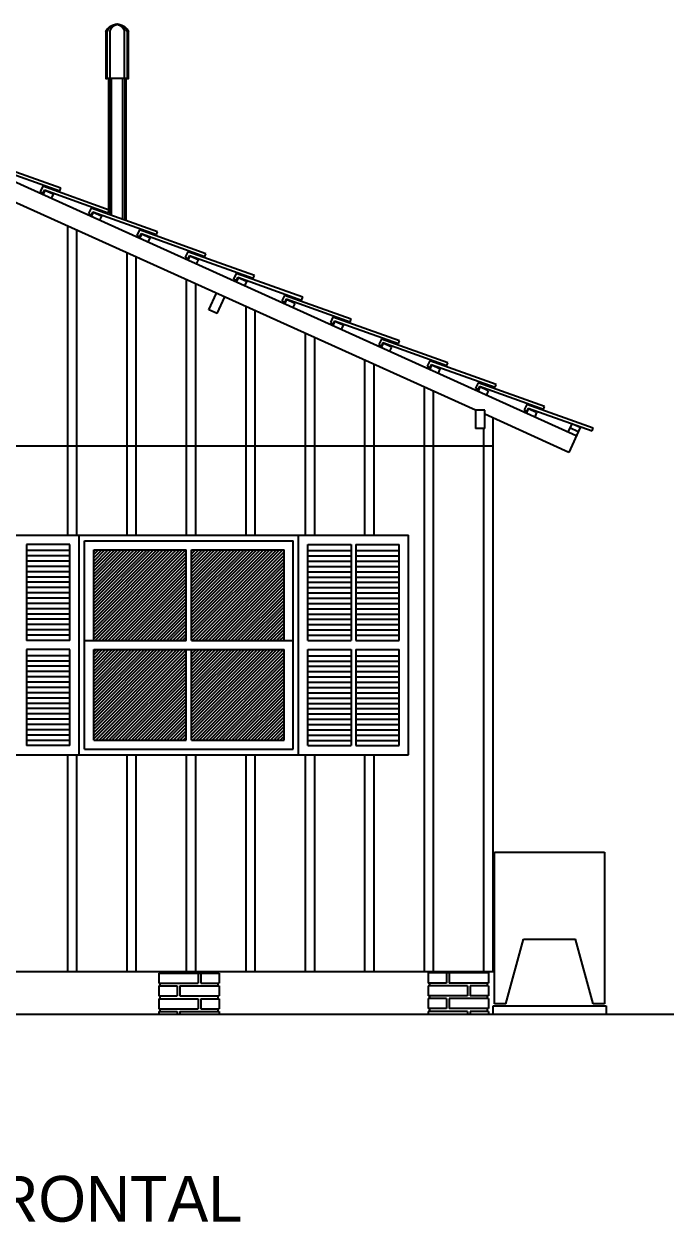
# Model space of a CAD drawing. Extents: x -7 to 295, y -11 to 39.
# Drawn here: x 70.64 to 74.19, y 20.2 to 26.82 of the extents above; entities that cross this region are included whole.
import ezdxf
from ezdxf.enums import TextEntityAlignment as Align

# ---------------------------------------------------------------- set-up
doc = ezdxf.new("R2010")
doc.units = 0
doc.header["$LTSCALE"] = 20
doc.layers.get('0').update_dxf_attribs({"linetype": 'CONTINUOUS'})
for name, color, linetype in [('MADEIRAME', 244, 'CONTINUOUS'), ('PAREDE', 250, 'CONTINUOUS'), ('TELHADO', 1, 'CONTINUOUS'), ('TEXTO', 244, 'CONTINUOUS'), ('VIDROJAN', 252, 'CONTINUOUS'), ('VISTAL', 30, 'CONTINUOUS'), ('VISTAP', 244, 'CONTINUOUS')]:
    doc.layers.add(name, color=color, linetype=linetype)
doc.styles.add('STYLE1', font='txt')

# ---------------------------------------------------------------- blocks, each defined once
blk = doc.blocks.new('*X3')
at = {"color": 0, "linetype": 'CONTINUOUS'}
for p, q in [((19.1282, -4.0826), (19.6139, -3.5969)), ((19.1282, -4.0649), (19.5962, -3.5969)), ((19.1282, -4.0472), (19.5785, -3.5969)), ((19.1282, -4.0295), (19.5608, -3.5969)), ((19.1282, -4.0119), (19.5431, -3.5969)), ((19.1282, -3.9942), (19.5255, -3.5969)), ((19.1282, -3.9765), (19.5078, -3.5969)), ((19.1282, -3.9588), (19.4901, -3.5969)), ((19.1282, -3.9411), (19.4724, -3.5969)), ((19.1282, -3.9235), (19.4548, -3.5969)), ((19.1282, -3.9058), (19.4371, -3.5969)), ((19.1282, -3.8881), (19.4194, -3.5969)), ((19.1282, -3.8704), (19.4017, -3.5969)), ((19.1282, -3.8528), (19.384, -3.5969)), ((19.1282, -3.8351), (19.3664, -3.5969)), ((19.1282, -3.8174), (19.3487, -3.5969)), ((19.1282, -3.7997), (19.331, -3.5969)), ((19.1282, -3.782), (19.3133, -3.5969)), ((19.1282, -3.7644), (19.2957, -3.5969)), ((19.1282, -3.7467), (19.278, -3.5969)), ((19.1282, -3.729), (19.2603, -3.5969)), ((19.1282, -3.7113), (19.2426, -3.5969)), ((19.1282, -3.6937), (19.2249, -3.5969)), ((19.1282, -3.676), (19.2073, -3.5969)), ((19.1282, -3.6583), (19.1896, -3.5969)), ((19.1282, -3.6406), (19.1719, -3.5969)), ((19.1282, -3.6229), (19.1542, -3.5969)), ((19.1282, -3.6053), (19.1366, -3.5969)), ((19.1365, -4.0919), (19.6315, -3.5969)), ((19.1542, -4.0919), (19.6332, -3.6129)), ((19.1719, -4.0919), (19.6332, -3.6306)), ((19.6632, -4.0779), (20.1442, -3.5969)), ((19.6632, -4.0602), (20.1265, -3.5969)), ((19.6632, -4.0425), (20.1088, -3.5969)), ((19.6632, -4.0249), (20.0912, -3.5969)), ((19.6632, -4.0072), (20.0735, -3.5969)), ((19.6632, -3.9895), (20.0558, -3.5969)), ((19.6632, -3.9718), (20.0381, -3.5969)), ((19.6632, -3.9541), (20.0204, -3.5969)), ((19.6632, -3.9365), (20.0028, -3.5969)), ((19.6632, -3.9188), (19.9851, -3.5969)), ((19.6632, -3.9011), (19.9674, -3.5969)), ((19.6632, -3.8834), (19.9497, -3.5969)), ((19.6632, -3.8658), (19.9321, -3.5969)), ((19.6632, -3.8481), (19.9144, -3.5969)), ((19.6632, -3.8304), (19.8967, -3.5969)), ((19.6632, -3.8127), (19.879, -3.5969)), ((19.6632, -3.795), (19.8613, -3.5969)), ((19.6632, -3.7774), (19.8437, -3.5969)), ((19.6632, -3.7597), (19.826, -3.5969)), ((19.6632, -3.742), (19.8083, -3.5969)), ((19.6632, -3.7243), (19.7906, -3.5969)), ((19.6632, -3.7067), (19.773, -3.5969)), ((19.6632, -3.689), (19.7553, -3.5969)), ((19.6632, -3.6713), (19.7376, -3.5969)), ((19.6632, -3.6536), (19.7199, -3.5969)), ((19.6632, -3.636), (19.7022, -3.5969)), ((19.6632, -3.6183), (19.6846, -3.5969)), ((19.6632, -3.6006), (19.6669, -3.5969)), ((19.6669, -4.0919), (20.1619, -3.5969)), ((19.6845, -4.0919), (20.1682, -3.6082)), ((19.7022, -4.0919), (20.1682, -3.6259)), ((19.1896, -4.0919), (19.6332, -3.6483)), ((19.2072, -4.0919), (19.6332, -3.666)), ((19.2249, -4.0919), (19.6332, -3.6836)), ((19.2426, -4.0919), (19.6332, -3.7013)), ((19.7199, -4.0919), (20.1682, -3.6436)), ((19.7376, -4.0919), (20.1682, -3.6613)), ((19.7552, -4.0919), (20.1682, -3.679)), ((19.7729, -4.0919), (20.1682, -3.6966)), ((19.2603, -4.0919), (19.6332, -3.719)), ((19.278, -4.0919), (19.6332, -3.7367)), ((19.2956, -4.0919), (19.6332, -3.7543)), ((19.3133, -4.0919), (19.6332, -3.772)), ((19.7906, -4.0919), (20.1682, -3.7143)), ((19.8083, -4.0919), (20.1682, -3.732)), ((19.826, -4.0919), (20.1682, -3.7497)), ((19.8436, -4.0919), (20.1682, -3.7673)), ((19.331, -4.0919), (19.6332, -3.7897)), ((19.3487, -4.0919), (19.6332, -3.8074)), ((19.3663, -4.0919), (19.6332, -3.825)), ((19.8613, -4.0919), (20.1682, -3.785)), ((19.879, -4.0919), (20.1682, -3.8027)), ((19.8967, -4.0919), (20.1682, -3.8204)), ((19.9143, -4.0919), (20.1682, -3.8381)), ((19.384, -4.0919), (19.6332, -3.8427)), ((19.4017, -4.0919), (19.6332, -3.8604)), ((19.4194, -4.0919), (19.6332, -3.8781)), ((19.4371, -4.0919), (19.6332, -3.8958)), ((19.932, -4.0919), (20.1682, -3.8557)), ((19.9497, -4.0919), (20.1682, -3.8734)), ((19.9674, -4.0919), (20.1682, -3.8911)), ((19.4547, -4.0919), (19.6332, -3.9134)), ((19.4724, -4.0919), (19.6332, -3.9311)), ((19.4901, -4.0919), (19.6332, -3.9488)), ((19.5078, -4.0919), (19.6332, -3.9665)), ((19.9851, -4.0919), (20.1682, -3.9088)), ((20.0027, -4.0919), (20.1682, -3.9264)), ((20.0204, -4.0919), (20.1682, -3.9441)), ((20.0381, -4.0919), (20.1682, -3.9618)), ((19.5254, -4.0919), (19.6332, -3.9841)), ((19.5431, -4.0919), (19.6332, -4.0018)), ((19.5608, -4.0919), (19.6332, -4.0195)), ((19.5785, -4.0919), (19.6332, -4.0372)), ((20.0558, -4.0919), (20.1682, -3.9795)), ((20.0734, -4.0919), (20.1682, -3.9972)), ((20.0911, -4.0919), (20.1682, -4.0148)), ((20.1088, -4.0919), (20.1682, -4.0325)), ((19.5962, -4.0919), (19.6332, -4.0549)), ((19.6138, -4.0919), (19.6332, -4.0725)), ((19.6315, -4.0919), (19.6332, -4.0902)), ((20.1265, -4.0919), (20.1682, -4.0502)), ((20.1442, -4.0919), (20.1682, -4.0679)), ((20.1618, -4.0919), (20.1682, -4.0855)), ((19.1282, -4.6306), (19.6169, -4.1419)), ((19.1282, -4.6129), (19.5992, -4.1419)), ((19.1282, -4.5952), (19.5815, -4.1419)), ((19.1282, -4.5775), (19.5638, -4.1419)), ((19.1282, -4.5599), (19.5462, -4.1419)), ((19.1282, -4.5422), (19.5285, -4.1419)), ((19.1282, -4.5245), (19.5108, -4.1419)), ((19.1282, -4.5068), (19.4931, -4.1419)), ((19.1282, -4.4891), (19.4754, -4.1419)), ((19.1282, -4.4715), (19.4578, -4.1419)), ((19.1282, -4.4538), (19.4401, -4.1419)), ((19.1282, -4.4361), (19.4224, -4.1419)), ((19.1282, -4.4184), (19.4047, -4.1419)), ((19.1282, -4.4008), (19.3871, -4.1419)), ((19.1282, -4.3831), (19.3694, -4.1419)), ((19.1282, -4.3654), (19.3517, -4.1419)), ((19.1282, -4.3477), (19.334, -4.1419)), ((19.1282, -4.33), (19.3163, -4.1419)), ((19.1282, -4.3124), (19.2987, -4.1419)), ((19.1282, -4.2947), (19.281, -4.1419)), ((19.1282, -4.277), (19.2633, -4.1419)), ((19.1282, -4.2593), (19.2456, -4.1419)), ((19.1282, -4.2417), (19.228, -4.1419)), ((19.1282, -4.224), (19.2103, -4.1419)), ((19.1282, -4.2063), (19.1926, -4.1419)), ((19.1282, -4.1886), (19.1749, -4.1419)), ((19.1282, -4.171), (19.1572, -4.1419)), ((19.1282, -4.1533), (19.1396, -4.1419)), ((19.1395, -4.6369), (19.6332, -4.1432)), ((19.1572, -4.6369), (19.6332, -4.1609)), ((19.6632, -4.1486), (19.6699, -4.1419)), ((19.6632, -4.1663), (19.6876, -4.1419)), ((19.6632, -4.184), (19.7052, -4.1419)), ((19.6632, -4.2016), (19.7229, -4.1419)), ((19.6632, -4.2193), (19.7406, -4.1419)), ((19.6632, -4.237), (19.7583, -4.1419)), ((19.6632, -4.2547), (19.776, -4.1419)), ((19.6632, -4.2723), (19.7936, -4.1419)), ((19.6632, -4.29), (19.8113, -4.1419)), ((19.6632, -4.3077), (19.829, -4.1419)), ((19.6632, -4.3254), (19.8467, -4.1419)), ((19.6632, -4.3431), (19.8643, -4.1419)), ((19.6632, -4.3607), (19.882, -4.1419)), ((19.6632, -4.3784), (19.8997, -4.1419)), ((19.6632, -4.3961), (19.9174, -4.1419)), ((19.6632, -4.4138), (19.9351, -4.1419)), ((19.6632, -4.4314), (19.9527, -4.1419)), ((19.6632, -4.4491), (19.9704, -4.1419)), ((19.6632, -4.4668), (19.9881, -4.1419)), ((19.6632, -4.4845), (20.0058, -4.1419)), ((19.6632, -4.5022), (20.0234, -4.1419)), ((19.6632, -4.5198), (20.0411, -4.1419)), ((19.6632, -4.5375), (20.0588, -4.1419)), ((19.6632, -4.5552), (20.0765, -4.1419)), ((19.6632, -4.5729), (20.0942, -4.1419)), ((19.6632, -4.5905), (20.1118, -4.1419)), ((19.6632, -4.6082), (20.1295, -4.1419)), ((19.6632, -4.6259), (20.1472, -4.1419)), ((19.6699, -4.6369), (20.1649, -4.1419)), ((19.6875, -4.6369), (20.1682, -4.1563)), ((19.1749, -4.6369), (19.6332, -4.1786)), ((19.1926, -4.6369), (19.6332, -4.1963)), ((19.2102, -4.6369), (19.6332, -4.214)), ((19.2279, -4.6369), (19.6332, -4.2316)), ((19.7052, -4.6369), (20.1682, -4.1739)), ((19.7229, -4.6369), (20.1682, -4.1916)), ((19.7406, -4.6369), (20.1682, -4.2093)), ((19.7583, -4.6369), (20.1682, -4.227)), ((19.2456, -4.6369), (19.6332, -4.2493)), ((19.2633, -4.6369), (19.6332, -4.267)), ((19.281, -4.6369), (19.6332, -4.2847)), ((19.2986, -4.6369), (19.6332, -4.3023)), ((19.7759, -4.6369), (20.1682, -4.2446)), ((19.7936, -4.6369), (20.1682, -4.2623)), ((19.8113, -4.6369), (20.1682, -4.28)), ((19.829, -4.6369), (20.1682, -4.2977)), ((19.3163, -4.6369), (19.6332, -4.32)), ((19.334, -4.6369), (19.6332, -4.3377)), ((19.3517, -4.6369), (19.6332, -4.3554)), ((19.8466, -4.6369), (20.1682, -4.3154)), ((19.8643, -4.6369), (20.1682, -4.333)), ((19.882, -4.6369), (20.1682, -4.3507)), ((19.8997, -4.6369), (20.1682, -4.3684)), ((19.3693, -4.6369), (19.6332, -4.3731)), ((19.387, -4.6369), (19.6332, -4.3907)), ((19.4047, -4.6369), (19.6332, -4.4084)), ((19.4224, -4.6369), (19.6332, -4.4261)), ((19.9174, -4.6369), (20.1682, -4.3861)), ((19.935, -4.6369), (20.1682, -4.4037)), ((19.9527, -4.6369), (20.1682, -4.4214)), ((19.4401, -4.6369), (19.6332, -4.4438)), ((19.4577, -4.6369), (19.6332, -4.4614)), ((19.4754, -4.6369), (19.6332, -4.4791)), ((19.4931, -4.6369), (19.6332, -4.4968)), ((19.9704, -4.6369), (20.1682, -4.4391)), ((19.9881, -4.6369), (20.1682, -4.4568)), ((20.0057, -4.6369), (20.1682, -4.4745)), ((20.0234, -4.6369), (20.1682, -4.4921)), ((19.5108, -4.6369), (19.6332, -4.5145)), ((19.5284, -4.6369), (19.6332, -4.5322)), ((19.5461, -4.6369), (19.6332, -4.5498)), ((19.5638, -4.6369), (19.6332, -4.5675)), ((20.0411, -4.6369), (20.1682, -4.5098)), ((20.0588, -4.6369), (20.1682, -4.5275)), ((20.0765, -4.6369), (20.1682, -4.5452)), ((20.0941, -4.6369), (20.1682, -4.5628)), ((19.5815, -4.6369), (19.6332, -4.5852)), ((19.5992, -4.6369), (19.6332, -4.6029)), ((19.6168, -4.6369), (19.6332, -4.6205)), ((20.1118, -4.6369), (20.1682, -4.5805)), ((20.1295, -4.6369), (20.1682, -4.5982)), ((20.1472, -4.6369), (20.1682, -4.6159)), ((20.1648, -4.6369), (20.1682, -4.6336))]:
    blk.add_line(p, q, dxfattribs=at)

msp = doc.modelspace()

# ---------------------------------------------------------------- linework, layer by layer
at = {"layer": 'MADEIRAME', "color": 1, "linetype": 'CONTINUOUS'}
for p, q in [((73.6566, 24.5738), (70.1985, 26.1369)), ((73.1058, 24.7151), (70.2235, 26.016)), ((73.6154, 24.4827), (73.1558, 24.6925)), ((73.6771, 24.6194), (73.6154, 24.4827))]:
    msp.add_line(p, q, dxfattribs=at)
at = {"layer": 'MADEIRAME', "linetype": 'CONTINUOUS'}
for p, q in [((70.7508, 25.9151), (70.7405, 25.8923)), ((70.7963, 25.8946), (70.786, 25.8718)), ((71.0151, 25.7958), (71.0048, 25.773)), ((71.0607, 25.7753), (71.0504, 25.7525)), ((71.2794, 25.6765), (71.2691, 25.6538)), ((71.325, 25.656), (71.3147, 25.6332)), ((71.5437, 25.5572), (71.5335, 25.5345)), ((71.5893, 25.5367), (71.579, 25.5139)), ((71.8081, 25.438), (71.7978, 25.4152)), ((71.8536, 25.4174), (71.8434, 25.3946)), ((72.0724, 25.3187), (72.0621, 25.2959)), ((72.118, 25.2981), (72.1077, 25.2753)), ((72.3367, 25.1994), (72.3264, 25.1766)), ((72.3823, 25.1788), (72.372, 25.156)), ((72.601, 25.0801), (72.5908, 25.0573)), ((72.6466, 25.0595), (72.6363, 25.0367)), ((72.8654, 24.9608), (72.8551, 24.938)), ((72.9109, 24.9402), (72.9007, 24.9174)), ((73.1297, 24.8415), (73.1194, 24.8187)), ((73.1753, 24.8209), (73.165, 24.7981)), ((73.4396, 24.7016), (73.4293, 24.6788)), ((73.6316, 24.64), (73.611, 24.5944))]:
    msp.add_line(p, q, dxfattribs=at)
at = {"layer": 'MADEIRAME'}
for p, q in [((70.7963, 25.8946), (70.7508, 25.9151)), ((71.0607, 25.7753), (71.0151, 25.7958)), ((71.325, 25.656), (71.2794, 25.6765)), ((71.5893, 25.5367), (71.5437, 25.5572)), ((71.8536, 25.4174), (71.8081, 25.438)), ((72.118, 25.2981), (72.0724, 25.3187)), ((72.3823, 25.1788), (72.3367, 25.1994)), ((72.6466, 25.0595), (72.601, 25.0801)), ((72.9109, 24.9402), (72.8654, 24.9608)), ((73.1753, 24.8209), (73.1297, 24.8415)), ((73.4396, 24.7016), (73.394, 24.7222)), ((73.6668, 24.5966), (73.6213, 24.6172)), ((73.6771, 24.6194), (73.6316, 24.64))]:
    msp.add_line(p, q, dxfattribs=at)
at = {"layer": 'MADEIRAME', "color": 250, "linetype": 'CONTINUOUS'}
for p, q in [((73.1058, 24.7147), (73.1058, 24.6147)), ((73.1558, 24.7147), (73.1058, 24.7147)), ((73.1558, 24.6147), (73.1558, 24.7147)), ((73.1558, 24.6147), (73.1058, 24.6147))]:
    msp.add_line(p, q, dxfattribs=at)
at = {"layer": 'MADEIRAME', "color": 244, "linetype": 'CONTINUOUS'}
msp.add_line((73.394, 24.7222), (73.3837, 24.6994), dxfattribs=at)
at = {"layer": 'PAREDE', "color": 30, "linetype": 'CONTINUOUS'}
for p, q in [((70.8394, 25.928), (70.4762, 26.0577)), ((70.4846, 26.0382), (70.8337, 25.9131)), ((70.7406, 25.9384), (70.7263, 25.9088)), ((70.7263, 25.9088), (70.7408, 25.9022)), ((71.1037, 25.8087), (70.7406, 25.9384)), ((70.7489, 25.9189), (70.7408, 25.9022)), ((70.7489, 25.9189), (71.098, 25.7938)), ((70.8337, 25.9131), (70.8394, 25.928)), ((71.0049, 25.8192), (70.9906, 25.7895)), ((70.9906, 25.7895), (71.0052, 25.7829)), ((71.368, 25.6894), (71.0049, 25.8192)), ((71.0132, 25.7996), (71.0052, 25.7829)), ((71.0132, 25.7996), (71.3623, 25.6745)), ((71.098, 25.7938), (71.1037, 25.8087)), ((71.2692, 25.6999), (71.2549, 25.6702)), ((71.2549, 25.6702), (71.2695, 25.6636)), ((71.6324, 25.5701), (71.2692, 25.6999)), ((71.2775, 25.6803), (71.2695, 25.6636)), ((71.2775, 25.6803), (71.6267, 25.5552)), ((71.3623, 25.6745), (71.368, 25.6894)), ((71.5335, 25.5806), (71.5193, 25.5509)), ((71.8967, 25.4508), (71.5335, 25.5806)), ((71.6267, 25.5552), (71.6324, 25.5701)), ((71.5193, 25.5509), (71.5338, 25.5443)), ((71.5419, 25.561), (71.5338, 25.5443)), ((71.5419, 25.561), (71.891, 25.4359)), ((71.7979, 25.4613), (71.7836, 25.4316)), ((72.161, 25.3315), (71.7979, 25.4613)), ((71.8062, 25.4417), (71.7982, 25.425)), ((71.8062, 25.4417), (72.1553, 25.3167)), ((71.891, 25.4359), (71.8967, 25.4508)), ((71.7836, 25.4316), (71.7982, 25.425)), ((72.0622, 25.342), (72.0479, 25.3123)), ((72.0479, 25.3123), (72.0625, 25.3057)), ((72.4254, 25.2122), (72.0622, 25.342)), ((72.0705, 25.3224), (72.0625, 25.3057)), ((72.0705, 25.3224), (72.4196, 25.1974)), ((72.1553, 25.3167), (72.161, 25.3315)), ((72.3265, 25.2227), (72.3123, 25.193)), ((72.3123, 25.193), (72.3268, 25.1864)), ((72.6897, 25.0929), (72.3265, 25.2227)), ((72.3349, 25.2031), (72.3268, 25.1864)), ((72.3349, 25.2031), (72.684, 25.0781)), ((72.4196, 25.1974), (72.4254, 25.2122)), ((72.5909, 25.1034), (72.5766, 25.0737)), ((72.5766, 25.0737), (72.5911, 25.0671)), ((72.954, 24.9736), (72.5909, 25.1034)), ((72.5992, 25.0838), (72.5911, 25.0671)), ((72.5992, 25.0838), (72.9483, 24.9588)), ((72.684, 25.0781), (72.6897, 25.0929)), ((72.8552, 24.9841), (72.8409, 24.9545)), ((73.2183, 24.8543), (72.8552, 24.9841)), ((72.9483, 24.9588), (72.954, 24.9736)), ((72.8409, 24.9545), (72.8555, 24.9478)), ((72.8635, 24.9645), (72.8555, 24.9478)), ((72.8635, 24.9645), (73.2126, 24.8395)), ((73.1195, 24.8648), (73.1052, 24.8352)), ((73.4827, 24.735), (73.1195, 24.8648)), ((73.1278, 24.8452), (73.1198, 24.8285)), ((73.1278, 24.8452), (73.4769, 24.7202)), ((73.2126, 24.8395), (73.2183, 24.8543)), ((73.1052, 24.8352), (73.1198, 24.8285)), ((73.3854, 24.7455), (73.3712, 24.7159)), ((73.3712, 24.7159), (73.3857, 24.7092)), ((73.7486, 24.6158), (73.3854, 24.7455)), ((73.3938, 24.7259), (73.3857, 24.7092)), ((73.3938, 24.7259), (73.7429, 24.6009)), ((73.4769, 24.7202), (73.4827, 24.735)), ((73.7429, 24.6009), (73.7486, 24.6158))]:
    msp.add_line(p, q, dxfattribs=at)
at = {"layer": 'PAREDE', "linetype": 'CONTINUOUS'}
msp.add_line((71.694, 25.2426), (71.6484, 25.2632), dxfattribs=at)
at = {"layer": 'TELHADO', "color": 244, "linetype": 'CONTINUOUS'}
for p, q in [((70.6515, 23.9805), (70.6515, 23.4555)), ((72.4265, 23.9805), (72.4265, 23.4555)), ((72.4515, 23.9805), (72.4515, 23.4555)), ((70.6515, 23.4055), (70.6515, 22.8805)), ((72.4265, 23.4055), (72.4265, 22.8805)), ((72.4515, 23.4055), (72.4515, 22.8805))]:
    msp.add_line(p, q, dxfattribs=at)
at = {"layer": 'VISTAL', "color": 30}
for p, q in [((71.1057, 26.5281), (71.1057, 25.7831)), ((71.1164, 25.7793), (71.1164, 26.5281)), ((71.1783, 25.7572), (71.1783, 26.5281)), ((71.189, 26.5281), (71.189, 25.7534))]:
    msp.add_line(p, q, dxfattribs=at)
for points in [[(71.0854, 26.7852), (71.0938, 26.7995), (71.1069, 26.8114), (71.1212, 26.8197), (71.1378, 26.8245), (71.1557, 26.8245), (71.1724, 26.8197), (71.1866, 26.8114), (71.1997, 26.7995), (71.2093, 26.7852)], [(71.0854, 26.7852), (71.0854, 26.5281), (71.0926, 26.5281), (71.0926, 26.7852)], [(71.0914, 26.7852), (71.1009, 26.8007), (71.114, 26.8138), (71.1307, 26.8221), (71.1485, 26.8245)], [(71.1116, 26.7995), (71.1057, 26.7852)], [(71.1069, 26.7852), (71.1069, 26.5281)], [(71.1116, 26.7995), (71.1212, 26.8114), (71.1343, 26.8197), (71.1485, 26.8245), (71.145, 26.8245), (71.1593, 26.8197), (71.1724, 26.8114), (71.1819, 26.7995), (71.1878, 26.7852)], [(71.1628, 26.8221), (71.145, 26.8245)], [(71.1628, 26.8221), (71.1795, 26.8138), (71.1926, 26.8007), (71.2021, 26.7852)], [(71.1878, 26.5281), (71.1878, 26.7852)], [(71.2021, 26.7852), (71.2021, 26.5281), (71.2093, 26.5281), (71.2093, 26.7852)], [(71.2093, 26.5281), (71.0854, 26.5281)], [(71.0997, 26.5281), (71.0997, 25.8101)], [(71.195, 26.5281), (71.195, 25.7512)]]:
    msp.add_lwpolyline(points, dxfattribs=at)
at = {"layer": 'VISTAP', "color": 1}
for p, q in [((70.8765, 24.0305), (70.8765, 25.7212)), ((70.9265, 24.0305), (70.9265, 25.6987)), ((71.2015, 24.0305), (71.2015, 25.5746)), ((71.2515, 24.0305), (71.2515, 25.552)), ((71.5265, 24.0305), (71.5265, 25.432)), ((71.5765, 24.0305), (71.5765, 25.4053)), ((71.8515, 24.0305), (71.8515, 25.2812)), ((71.9015, 24.0305), (71.9015, 25.2586)), ((72.1765, 24.0305), (72.1765, 25.1345)), ((72.2265, 24.0305), (72.2265, 25.112)), ((72.5015, 24.0305), (72.5015, 24.9879)), ((72.5515, 24.0305), (72.5515, 24.9653)), ((72.8265, 21.6436), (72.8265, 24.8412)), ((72.8765, 21.6436), (72.8765, 24.8186)), ((73.2015, 23.5286), (73.2015, 24.6717)), ((73.1515, 23.5286), (73.1515, 24.6147)), ((73.1515, 21.6436), (73.1515, 23.5286)), ((73.2015, 21.6436), (73.2015, 23.5286)), ((70.8765, 21.6436), (70.8765, 22.8305)), ((70.9265, 21.6436), (70.9265, 22.8305)), ((71.2015, 21.6436), (71.2015, 22.8305)), ((71.2515, 21.6436), (71.2515, 22.8305)), ((71.5265, 21.6436), (71.5265, 22.8305)), ((71.5765, 21.6436), (71.5765, 22.8305)), ((71.8515, 21.6436), (71.8515, 22.8305)), ((71.9015, 21.6436), (71.9015, 22.8305)), ((72.1765, 21.6436), (72.1765, 22.8305)), ((72.2265, 21.6436), (72.2265, 22.8305)), ((72.5015, 21.6436), (72.5015, 22.8305)), ((72.5515, 21.6436), (72.5515, 22.8305)), ((73.2015, 21.6436), (69.8765, 21.6436))]:
    msp.add_line(p, q, dxfattribs=at)
at = {"layer": 'VISTAP', "color": 250}
for p, q in [((71.6485, 25.2631), (71.6896, 25.3543)), ((71.694, 25.2426), (71.7352, 25.3337))]:
    msp.add_line(p, q, dxfattribs=at)
at = {"layer": 'VISTAP', "linetype": 'CONTINUOUS'}
msp.add_line((73.2015, 24.5185), (69.8765, 24.5185), dxfattribs=at)
at = {"layer": 'VISTAP', "color": 244, "linetype": 'CONTINUOUS'}
for p, q in [((70.339, 24.0305), (72.739, 24.0305)), ((70.889, 23.9805), (70.6515, 23.9805)), ((70.889, 23.4555), (70.889, 23.9805)), ((70.939, 22.8305), (70.939, 24.0305)), ((70.969, 24.0005), (72.109, 24.0005)), ((70.969, 22.8605), (70.969, 24.0005)), ((72.109, 22.8605), (72.109, 24.0005)), ((72.139, 22.8305), (72.139, 24.0305)), ((72.189, 23.4555), (72.189, 23.9805)), ((72.189, 23.9805), (72.4265, 23.9805)), ((72.4515, 23.9805), (72.689, 23.9805)), ((72.689, 23.4555), (72.689, 23.9805)), ((72.739, 22.8305), (72.739, 24.0305)), ((70.889, 23.9468), (70.6515, 23.9468)), ((70.889, 23.9179), (70.6515, 23.9179)), ((71.019, 23.4555), (71.019, 23.9505)), ((71.019, 23.9505), (71.524, 23.9505)), ((71.524, 23.4555), (71.524, 23.9505)), ((71.554, 23.9505), (72.059, 23.9505)), ((71.554, 23.4555), (71.554, 23.9505)), ((72.059, 23.4555), (72.059, 23.9505)), ((72.189, 23.9468), (72.4265, 23.9468)), ((72.189, 23.9179), (72.4265, 23.9179)), ((72.4515, 23.9468), (72.689, 23.9468)), ((72.4515, 23.9179), (72.689, 23.9179)), ((70.889, 23.889), (70.6515, 23.889)), ((70.889, 23.8601), (70.6515, 23.8601)), ((72.189, 23.889), (72.4265, 23.889)), ((72.189, 23.8601), (72.4265, 23.8601)), ((72.4515, 23.889), (72.689, 23.889)), ((72.4515, 23.8601), (72.689, 23.8601)), ((70.889, 23.8312), (70.6515, 23.8312)), ((70.889, 23.8023), (70.6515, 23.8023)), ((72.189, 23.8312), (72.4265, 23.8312)), ((72.189, 23.8023), (72.4265, 23.8023)), ((72.4515, 23.8312), (72.689, 23.8312)), ((72.4515, 23.8023), (72.689, 23.8023)), ((70.889, 23.7734), (70.6515, 23.7734)), ((70.889, 23.7445), (70.6515, 23.7445)), ((70.889, 23.7156), (70.6515, 23.7156)), ((72.189, 23.7734), (72.4265, 23.7734)), ((72.189, 23.7445), (72.4265, 23.7445)), ((72.189, 23.7156), (72.4265, 23.7156)), ((72.4515, 23.7734), (72.689, 23.7734)), ((72.4515, 23.7445), (72.689, 23.7445)), ((72.4515, 23.7156), (72.689, 23.7156)), ((70.889, 23.6867), (70.6515, 23.6867)), ((70.889, 23.6578), (70.6515, 23.6578)), ((72.189, 23.6867), (72.4265, 23.6867)), ((72.189, 23.6578), (72.4265, 23.6578)), ((72.4515, 23.6867), (72.689, 23.6867)), ((72.4515, 23.6578), (72.689, 23.6578)), ((70.889, 23.6289), (70.6515, 23.6289)), ((70.889, 23.6), (70.6515, 23.6)), ((72.189, 23.6289), (72.4265, 23.6289)), ((72.189, 23.6), (72.4265, 23.6)), ((72.4515, 23.6289), (72.689, 23.6289)), ((72.4515, 23.6), (72.689, 23.6)), ((70.889, 23.5711), (70.6515, 23.5711)), ((70.889, 23.5422), (70.6515, 23.5422)), ((72.189, 23.5711), (72.4265, 23.5711)), ((72.189, 23.5422), (72.4265, 23.5422)), ((72.4515, 23.5711), (72.689, 23.5711)), ((72.4515, 23.5422), (72.689, 23.5422)), ((70.889, 23.5133), (70.6515, 23.5133)), ((70.889, 23.4844), (70.6515, 23.4844)), ((70.889, 23.4555), (70.6515, 23.4555)), ((70.969, 23.4555), (71.524, 23.4555)), ((71.554, 23.4555), (72.109, 23.4555)), ((72.189, 23.5133), (72.4265, 23.5133)), ((72.189, 23.4844), (72.4265, 23.4844)), ((72.189, 23.4555), (72.4265, 23.4555)), ((72.4515, 23.5133), (72.689, 23.5133)), ((72.4515, 23.4844), (72.689, 23.4844)), ((72.4515, 23.4555), (72.689, 23.4555)), ((70.889, 23.4055), (70.6515, 23.4055)), ((70.889, 22.8805), (70.889, 23.4055)), ((71.019, 23.4055), (72.059, 23.4055)), ((71.019, 22.9105), (71.019, 23.4055)), ((71.524, 22.9105), (71.524, 23.4055)), ((71.554, 22.9105), (71.554, 23.4055)), ((72.059, 22.9105), (72.059, 23.4055)), ((72.189, 22.8805), (72.189, 23.4055)), ((72.189, 23.4055), (72.4265, 23.4055)), ((72.4515, 23.4055), (72.689, 23.4055)), ((72.689, 22.8805), (72.689, 23.4055)), ((70.889, 23.3718), (70.6515, 23.3718)), ((70.889, 23.3429), (70.6515, 23.3429)), ((72.189, 23.3718), (72.4265, 23.3718)), ((72.189, 23.3429), (72.4265, 23.3429)), ((72.4515, 23.3718), (72.689, 23.3718)), ((72.4515, 23.3429), (72.689, 23.3429)), ((70.889, 23.314), (70.6515, 23.314)), ((70.889, 23.2851), (70.6515, 23.2851)), ((70.889, 23.2562), (70.6515, 23.2562)), ((72.189, 23.314), (72.4265, 23.314)), ((72.189, 23.2851), (72.4265, 23.2851)), ((72.189, 23.2562), (72.4265, 23.2562)), ((72.4515, 23.314), (72.689, 23.314)), ((72.4515, 23.2851), (72.689, 23.2851)), ((72.4515, 23.2562), (72.689, 23.2562)), ((70.889, 23.2273), (70.6515, 23.2273)), ((70.889, 23.1984), (70.6515, 23.1984)), ((72.189, 23.2273), (72.4265, 23.2273)), ((72.189, 23.1984), (72.4265, 23.1984)), ((72.4515, 23.2273), (72.689, 23.2273)), ((72.4515, 23.1984), (72.689, 23.1984)), ((70.889, 23.1695), (70.6515, 23.1695)), ((70.889, 23.1406), (70.6515, 23.1406)), ((72.189, 23.1695), (72.4265, 23.1695)), ((72.189, 23.1406), (72.4265, 23.1406)), ((72.4515, 23.1695), (72.689, 23.1695)), ((72.4515, 23.1406), (72.689, 23.1406)), ((70.889, 23.1117), (70.6515, 23.1117)), ((70.889, 23.0828), (70.6515, 23.0828)), ((70.889, 23.0539), (70.6515, 23.0539)), ((72.189, 23.1117), (72.4265, 23.1117)), ((72.189, 23.0828), (72.4265, 23.0828)), ((72.189, 23.0539), (72.4265, 23.0539)), ((72.4515, 23.1117), (72.689, 23.1117)), ((72.4515, 23.0828), (72.689, 23.0828)), ((72.4515, 23.0539), (72.689, 23.0539)), ((70.889, 23.025), (70.6515, 23.025)), ((70.889, 22.9961), (70.6515, 22.9961)), ((72.189, 23.025), (72.4265, 23.025)), ((72.189, 22.9961), (72.4265, 22.9961)), ((72.4515, 23.025), (72.689, 23.025)), ((72.4515, 22.9961), (72.689, 22.9961)), ((70.889, 22.9672), (70.6515, 22.9672)), ((70.889, 22.9383), (70.6515, 22.9383)), ((72.189, 22.9672), (72.4265, 22.9672)), ((72.189, 22.9383), (72.4265, 22.9383)), ((72.4515, 22.9672), (72.689, 22.9672)), ((72.4515, 22.9383), (72.689, 22.9383)), ((70.889, 22.9094), (70.6515, 22.9094)), ((70.889, 22.8805), (70.6515, 22.8805)), ((70.969, 22.8605), (72.109, 22.8605)), ((71.019, 22.9105), (71.524, 22.9105)), ((71.554, 22.9105), (72.059, 22.9105)), ((72.189, 22.9094), (72.4265, 22.9094)), ((72.189, 22.8805), (72.4265, 22.8805)), ((72.4515, 22.9094), (72.689, 22.9094)), ((72.4515, 22.8805), (72.689, 22.8805)), ((70.339, 22.8305), (72.739, 22.8305))]:
    msp.add_line(p, q, dxfattribs=at)
at = {"layer": 'VISTAP', "color": 30, "linetype": 'CONTINUOUS'}
for p, q in [((73.2101, 21.4685), (73.2101, 22.2985)), ((73.2101, 22.2985), (73.8101, 22.2985)), ((73.8101, 22.2985), (73.8101, 21.4685)), ((73.2715, 21.4685), (73.3688, 21.8229)), ((73.3688, 21.8229), (73.6514, 21.8229)), ((73.7487, 21.4685), (73.6514, 21.8229)), ((73.2715, 21.4685), (73.2101, 21.4685)), ((73.8101, 21.4685), (73.7487, 21.4685)), ((73.2023, 21.4587), (73.8198, 21.4587)), ((73.2023, 21.4186), (73.2023, 21.4587)), ((73.8198, 21.4587), (73.8198, 21.4186))]:
    msp.add_line(p, q, dxfattribs=at)
at = {"layer": 'VISTAP'}
for p, q in [((71.374, 21.6369), (71.704, 21.6369)), ((71.374, 21.6369), (71.374, 21.5819)), ((71.589, 21.6369), (71.589, 21.5819)), ((71.604, 21.6369), (71.604, 21.5819)), ((71.704, 21.6369), (71.704, 21.5819)), ((72.8465, 21.6374), (72.8465, 21.5824)), ((73.1765, 21.6374), (72.8465, 21.6374)), ((72.9465, 21.6374), (72.9465, 21.5824)), ((72.9615, 21.6374), (72.9615, 21.5824)), ((73.1765, 21.6374), (73.1765, 21.5824)), ((71.374, 21.5819), (71.589, 21.5819)), ((71.374, 21.5669), (71.374, 21.5119)), ((71.374, 21.5669), (71.474, 21.5669)), ((71.381, 21.5819), (71.381, 21.5669)), ((71.474, 21.5669), (71.474, 21.5119)), ((71.489, 21.5669), (71.704, 21.5669)), ((71.489, 21.5669), (71.489, 21.5119)), ((71.604, 21.5819), (71.704, 21.5819)), ((71.697, 21.5819), (71.697, 21.5669)), ((71.704, 21.5669), (71.704, 21.5119)), ((72.9465, 21.5824), (72.8465, 21.5824)), ((72.8465, 21.5674), (72.8465, 21.5124)), ((73.0615, 21.5674), (72.8465, 21.5674)), ((72.8535, 21.5824), (72.8535, 21.5674)), ((73.1765, 21.5824), (72.9615, 21.5824)), ((73.0615, 21.5674), (73.0615, 21.5124)), ((73.0765, 21.5674), (73.0765, 21.5124)), ((73.1765, 21.5674), (73.0765, 21.5674)), ((73.1695, 21.5824), (73.1695, 21.5674)), ((73.1765, 21.5674), (73.1765, 21.5124)), ((71.374, 21.5119), (71.474, 21.5119)), ((71.374, 21.4969), (71.374, 21.4419)), ((71.374, 21.4969), (71.589, 21.4969)), ((71.381, 21.5119), (71.381, 21.4969)), ((71.489, 21.5119), (71.704, 21.5119)), ((71.589, 21.4969), (71.589, 21.4419)), ((71.604, 21.4969), (71.604, 21.4419)), ((71.604, 21.4969), (71.704, 21.4969)), ((71.697, 21.5119), (71.697, 21.4969)), ((71.704, 21.4969), (71.704, 21.4419)), ((73.0615, 21.5124), (72.8465, 21.5124)), ((72.8465, 21.4974), (72.8465, 21.4424)), ((72.9465, 21.4974), (72.8465, 21.4974)), ((72.8535, 21.5124), (72.8535, 21.4974)), ((72.9465, 21.4974), (72.9465, 21.4424)), ((72.9615, 21.4974), (72.9615, 21.4424)), ((73.1765, 21.4974), (72.9615, 21.4974)), ((73.1765, 21.5124), (73.0765, 21.5124)), ((73.1695, 21.5124), (73.1695, 21.4974)), ((73.1765, 21.4974), (73.1765, 21.4424)), ((71.374, 21.4419), (71.589, 21.4419)), ((71.374, 21.4269), (71.374, 21.418)), ((71.374, 21.4269), (71.474, 21.4269)), ((71.381, 21.4419), (71.381, 21.4269)), ((71.474, 21.4269), (71.474, 21.418)), ((71.489, 21.4269), (71.704, 21.4269)), ((71.489, 21.4269), (71.489, 21.418)), ((71.604, 21.4419), (71.704, 21.4419)), ((71.697, 21.4419), (71.697, 21.4269)), ((71.704, 21.4269), (71.704, 21.418)), ((72.9465, 21.4424), (72.8465, 21.4424)), ((72.8465, 21.4274), (72.8465, 21.4186)), ((73.0615, 21.4274), (72.8465, 21.4274)), ((72.8535, 21.4424), (72.8535, 21.4274)), ((73.1765, 21.4424), (72.9615, 21.4424)), ((73.0615, 21.4274), (73.0615, 21.4186)), ((73.0765, 21.4274), (73.0765, 21.4186)), ((73.1765, 21.4274), (73.0765, 21.4274)), ((73.1695, 21.4424), (73.1695, 21.4274)), ((73.1765, 21.4274), (73.1765, 21.4186))]:
    msp.add_line(p, q, dxfattribs=at)
at = {"layer": 'VISTAP', "color": 7}
for p, q in [((67.6021, 21.4127), (73.2415, 21.4127)), ((73.2415, 21.4127), (74.1892, 21.4127))]:
    msp.add_line(p, q, dxfattribs=at)

# ---------------------------------------------------------------- block references
at = {"layer": 'VIDROJAN', "linetype": 'CONTINUOUS'}
msp.add_blockref('*X3', (51.8908, 27.5474), dxfattribs=at)

# ---------------------------------------------------------------- texts
at = {"layer": 'TEXTO', "linetype": 'CONTINUOUS', "style": 'STYLE1'}
msp.add_text('ELEVAÇÃO FRONTAL', height=0.25, dxfattribs=at).set_placement((70.1032, 20.3988), align=Align.MIDDLE)

doc.saveas('drawing.dxf')
